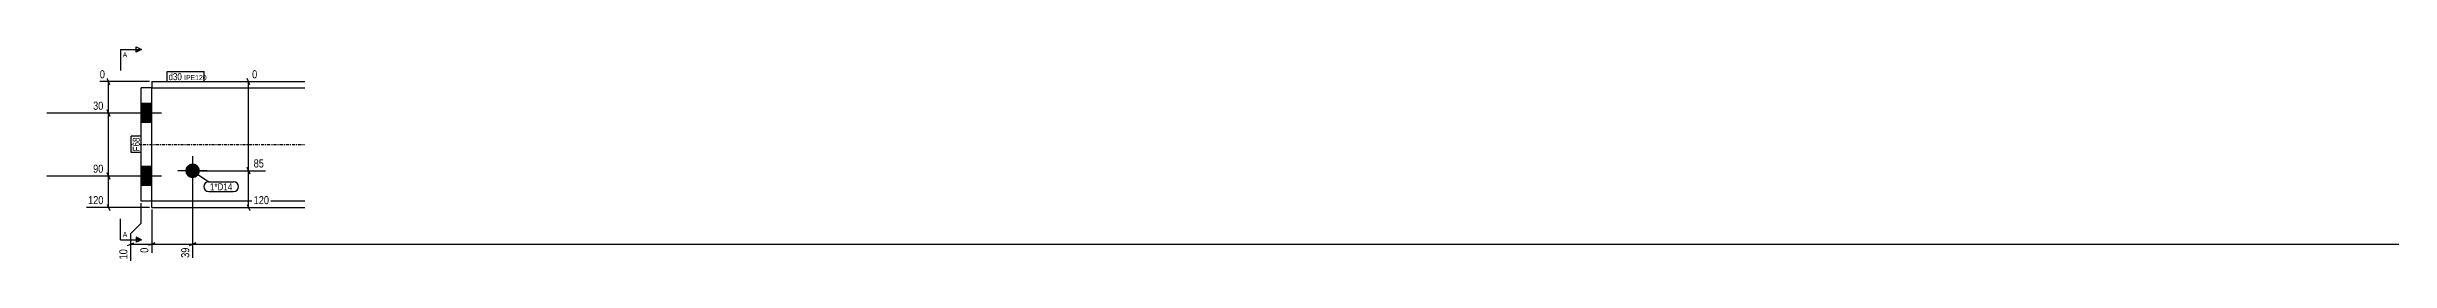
# Model space of a CAD drawing. Header units: millimetres. Extents: x -33 to 36484, y -31 to 896.
# Drawn here: x -33 to 2203, y 11 to 216 of the extents above; entities that cross this region are included whole.
import ezdxf

# ---------------------------------------------------------------- set-up
doc = ezdxf.new("R2010")
doc.units = ezdxf.units.MM
doc.linetypes.add('DXK_LINE_DOT2', pattern=[3.9198, 1.9599, -1.9599])
doc.linetypes.add('DXK_LINE_DOT3', pattern=[5.9187, 2.979, -0.9799, 0.9799, -0.9799])
for name, color, linetype in [('MÅLSÆTNING', 7, 'Continuous'), ('STÅL', 7, 'Continuous'), ('TEKST', 7, 'Continuous')]:
    doc.layers.add(name, color=color, linetype=linetype)
doc.styles.add('Arial', font='ARIAL.TTF', dxfattribs={"height": 0.2})
doc.styles.add('Arial Narrow', font='ARIALN.TTF', dxfattribs={"height": 0.2})

msp = doc.modelspace()

# ---------------------------------------------------------------- hatches: boundary and pattern name
at = {"layer": 'STÅL', "linetype": 'Continuous'}
for points in [[(57, 161.6), (57, 143.6), (67, 143.6), (67, 161.6)], [(57, 101.6), (57, 83.6), (67, 83.6), (67, 101.6)], [(113, 97.6, -1), (99, 97.6, -1)]]:
    msp.add_hatch(color=96, dxfattribs=at).paths.add_polyline_path(points)

# ---------------------------------------------------------------- linework, layer by layer
at = {"layer": 'MÅLSÆTNING', "color": 7, "linetype": 'Continuous'}
for p, q in [((65, 182.6), (17.5, 182.6)), ((26.9, 179.6), (24.5, 185.6)), ((25.7, 152.6), (25.7, 182.6)), ((130.1, 182.6), (167.7, 182.6)), ((160.6, 179.6), (158.2, 185.6)), ((65, 152.6), (9.7, 152.6)), ((65, 152.6), (9.7, 152.6)), ((24.5, 155.6), (26.9, 149.6)), ((26.9, 149.6), (24.5, 155.6)), ((25.7, 92.6), (25.7, 152.6)), ((65, 92.6), (9.7, 92.6)), ((65, 92.6), (9.7, 92.6)), ((24.5, 95.6), (26.9, 89.6)), ((26.9, 89.6), (24.5, 95.6)), ((25.7, 62.6), (25.7, 92.6)), ((106, 95.6), (106, 14.6)), ((108, 97.6), (175.5, 97.6)), ((160.6, 94.6), (158.2, 100.6)), ((159.4, 62.6), (159.4, 97.6)), ((65, 62.6), (4.8, 62.6)), ((24.5, 65.6), (26.9, 59.6)), ((47, 37.7), (57, 47.7)), ((57, 47.7), (57, 66.6)), ((67, 60.6), (67, 19.4)), ((130.1, 62.6), (180.4, 62.6)), ((158.2, 65.6), (160.6, 59.6)), ((44, 26.5), (50, 28.9)), ((47, 11.6), (47, 37.7)), ((47, 27.7), (67, 27.7)), ((70, 28.9), (64, 26.5)), ((103, 26.5), (109, 28.9))]:
    msp.add_line(p, q, dxfattribs=at)
at = {"layer": 'STÅL', "color": 2, "linetype": 'Continuous'}
for p, q in [((67, 182.6), (67, 176.3)), ((67, 182.6), (213, 182.6)), ((57, 68.6), (57, 176.6)), ((67, 176.6), (57, 176.6)), ((67, 68.6), (67, 176.6)), ((213, 176.3), (67, 176.3)), ((67, 68.6), (57, 68.6)), ((67, 62.6), (67, 68.9)), ((67, 68.9), (213, 68.9)), ((67, 62.6), (213, 62.6))]:
    msp.add_line(p, q, dxfattribs=at)
at = {"layer": 'STÅL', "color": 96, "linetype": 'Continuous'}
for p, q in [((67, 161.6), (57, 161.6)), ((76.2, 152.6), (-33, 152.6)), ((67, 143.6), (57, 143.6)), ((76.2, 92.6), (-33, 92.6)), ((67, 101.6), (57, 101.6)), ((120, 97.6), (92, 97.6)), ((106, 111.6), (106, 83.6)), ((67, 83.6), (57, 83.6))]:
    msp.add_line(p, q, dxfattribs=at)
at = {"layer": 'STÅL', "color": 7, "linetype": 'DXK_LINE_DOT2'}
msp.add_line((67, 68.9), (67, 176.3), dxfattribs=at)
at = {"layer": 'STÅL', "color": 7, "linetype": 'DXK_LINE_DOT3'}
msp.add_line((47, 122.6), (213, 122.6), dxfattribs=at)

# ---------------------------------------------------------------- wipeouts: each hides what was drawn before it
at = {"color": 0, "linetype": 'Continuous'}
msp.add_wipeout([(43.8, 205.7), (43.8, 210.7), (39.3, 210.7), (39.3, 205.7)], dxfattribs=at).dxf.layer = 'TEKST'

# ---------------------------------------------------------------- next in the draw order: hatches: boundary and pattern name
at = {"layer": 'TEKST', "linetype": 'Continuous'}
msp.add_hatch(color=30, dxfattribs=at).paths.add_polyline_path([(52.3, 210.7), (52.3, 213.2), (57.3, 213.2)])

# ---------------------------------------------------------------- next in the draw order: linework, layer by layer
at = {"layer": 'TEKST', "color": 7, "linetype": 'Continuous'}
for q in [(37.3, 193.2), (57.3, 213.2)]:
    msp.add_line((37.3, 213.2), q, dxfattribs=at)
at = {"layer": 'TEKST', "color": 30, "linetype": 'Continuous'}
for p, q in [((52.3, 210.7), (52.3, 215.7)), ((52.3, 215.7), (57.3, 213.2)), ((57.3, 213.2), (52.3, 210.7))]:
    msp.add_line(p, q, dxfattribs=at)

# ---------------------------------------------------------------- next in the draw order: texts
at = {"layer": 'TEKST', "color": 3, "linetype": 'Continuous', "style": 'Arial'}
msp.add_text('A', height=4.78, dxfattribs=at).set_placement((39.3, 205.7))

# ---------------------------------------------------------------- next in the draw order: wipeouts: each hides what was drawn before it
at = {"color": 0, "linetype": 'Continuous'}
for points in [[(23.9, 184.2), (23.9, 195.4), (15.9, 195.4), (15.9, 184.2)], [(22.5, 154.2), (22.5, 165.4), (9.5, 165.4), (9.5, 154.2)], [(22.5, 94.2), (22.5, 105.4), (9.5, 105.4), (9.5, 94.2)], [(175.6, 99.2), (175.6, 110.4), (162.7, 110.4), (162.7, 99.2)], [(22.5, 64.2), (22.5, 75.4), (4.7, 75.4), (4.7, 64.2)], [(180.5, 64.2), (180.5, 75.4), (162.7, 75.4), (162.7, 64.2)], [(65.4, 25.9), (54.2, 25.9), (54.2, 17.8), (65.4, 17.8)]]:
    msp.add_wipeout(points, dxfattribs=at).dxf.layer = 'MÅLSÆTNING'
at = {"color": 0}
for points in [[(95.8, 184), (95.8, 191), (83, 191), (83, 184)], [(55.6, 129.3), (48.6, 129.3), (48.6, 116.1), (55.6, 116.1)], [(143.9, 79), (143.9, 86), (122.6, 86), (122.6, 79)]]:
    msp.add_wipeout(points, dxfattribs=at).dxf.layer = 'TEKST'

# ---------------------------------------------------------------- next in the draw order: linework, layer by layer
at = {"layer": 'MÅLSÆTNING', "color": 7, "linetype": 'Continuous'}
for p, q in [((159.4, 97.6), (159.4, 182.6)), ((108, 97.6), (175.5, 97.6)), ((158.2, 100.6), (160.6, 94.6)), ((67, 60.6), (67, 19.4)), ((70, 28.9), (64, 26.5)), ((67, 27.7), (106, 27.7))]:
    msp.add_line(p, q, dxfattribs=at)

# ---------------------------------------------------------------- next in the draw order: texts
at = {"layer": 'MÅLSÆTNING', "color": 3, "linetype": 'Continuous', "style": 'Arial Narrow'}
for s, p in [('0', (17.5, 185.8)), ('30', (11.1, 155.8)), ('90', (11.1, 95.8)), ('85', (164.3, 100.8)), ('120', (6.3, 65.8)), ('120', (164.3, 65.8))]:
    msp.add_text(s, height=7.64, dxfattribs=at).set_placement(p)

# ---------------------------------------------------------------- next in the draw order: wipeouts: each hides what was drawn before it
at = {"color": 0, "linetype": 'Continuous'}
msp.add_wipeout([(45.4, 24.4), (34.2, 24.4), (34.2, 11.5), (45.4, 11.5)], dxfattribs=at).dxf.layer = 'MÅLSÆTNING'
at = {"color": 0}
for points in [[(95.8, 184), (95.8, 191), (83, 191), (83, 184)], [(55.6, 129.3), (48.6, 129.3), (48.6, 116.1), (55.6, 116.1)], [(143.9, 79), (143.9, 86), (122.6, 86), (122.6, 79)]]:
    msp.add_wipeout(points, dxfattribs=at).dxf.layer = 'TEKST'

# ---------------------------------------------------------------- next in the draw order: linework, layer by layer
at = {"layer": 'TEKST', "color": 7, "linetype": 'Continuous'}
for p, q in [((81.8, 182.8), (81.8, 192.2)), ((47.4, 114.9), (47.4, 130.5)), ((56.8, 130.5), (47.4, 130.5)), ((56.8, 114.9), (47.4, 114.9)), ((56.8, 114.9), (56.8, 130.5)), ((106, 97.6), (121.4, 87.2)), ((121.4, 87.2), (145.1, 87.2)), ((121.4, 77.8), (145.1, 77.8))]:
    msp.add_line(p, q, dxfattribs=at)
for centre, start, end in [((121.4, 82.5), 90, 270), ((145.1, 82.5), 270, 90)]:
    msp.add_arc(centre, 4.7, start, end, dxfattribs=at)

# ---------------------------------------------------------------- next in the draw order: texts
at = {"layer": 'MÅLSÆTNING', "color": 3, "linetype": 'Continuous', "style": 'Arial Narrow'}
for s, p in [('10', (43.8, 13.1)), ('0', (63.8, 19.4))]:
    msp.add_text(s, height=7.64, rotation=90.0002, dxfattribs=at).set_placement(p)
at = {"layer": 'TEKST', "color": 3, "style": 'Arial Narrow'}
msp.add_text('F68', height=6.68, rotation=90.0002, dxfattribs=at).set_placement((55.6, 116.1))
msp.add_text('1*D14', height=6.68, dxfattribs=at).set_placement((122.6, 79))

# ---------------------------------------------------------------- next in the draw order: wipeouts: each hides what was drawn before it
at = {"color": 0, "linetype": 'Continuous'}
for points, layer in [([(169.3, 184.2), (169.3, 195.4), (161.2, 195.4), (161.2, 184.2)], 'MÅLSÆTNING'), ([(104.4, 25.9), (93.2, 25.9), (93.2, 12.9), (104.4, 12.9)], 'MÅLSÆTNING'), ([(43.8, 34.4), (43.8, 39.4), (39.3, 39.4), (39.3, 34.4)], 'TEKST')]:
    msp.add_wipeout(points, dxfattribs=at).dxf.layer = layer
at = {"color": 0}
msp.add_wipeout([(115.8, 184), (115.8, 189), (97.9, 189), (97.9, 184)], dxfattribs=at).dxf.layer = 'TEKST'

# ---------------------------------------------------------------- next in the draw order: hatches: boundary and pattern name
at = {"layer": 'TEKST', "linetype": 'Continuous'}
msp.add_hatch(color=30, dxfattribs=at).paths.add_polyline_path([(52.3, 31.9), (52.3, 34.4), (57.3, 31.9)])

# ---------------------------------------------------------------- next in the draw order: linework, layer by layer
at = {"layer": 'MÅLSÆTNING', "color": 7, "linetype": 'Continuous'}
for p, q in [((106, 95.6), (106, 14.6)), ((109, 28.9), (103, 26.5)), ((106, 27.7), (2397, 27.7))]:
    msp.add_line(p, q, dxfattribs=at)
at = {"layer": 'TEKST', "color": 7, "linetype": 'Continuous'}
for q in [(37.3, 51.9), (57.3, 31.9)]:
    msp.add_line((37.3, 31.9), q, dxfattribs=at)
at = {"layer": 'TEKST', "color": 30, "linetype": 'Continuous'}
for p, q in [((57.3, 31.9), (52.3, 34.4)), ((52.3, 34.4), (52.3, 29.4)), ((57.3, 31.9), (52.3, 29.4))]:
    msp.add_line(p, q, dxfattribs=at)

# ---------------------------------------------------------------- next in the draw order: texts
at = {"layer": 'MÅLSÆTNING', "color": 3, "linetype": 'Continuous', "style": 'Arial Narrow'}
msp.add_text('0', height=7.64, dxfattribs=at).set_placement((162.8, 185.8))
msp.add_text('39', height=7.64, rotation=90.0002, dxfattribs=at).set_placement((102.8, 14.6))
at = {"layer": 'TEKST', "color": 3, "linetype": 'Continuous', "style": 'Arial'}
msp.add_text('A', height=4.78, dxfattribs=at).set_placement((39.3, 34.4))

# ---------------------------------------------------------------- next in the draw order: wipeouts: each hides what was drawn before it
at = {"color": 0}
msp.add_wipeout([(115.8, 184), (115.8, 189), (97.9, 189), (97.9, 184)], dxfattribs=at).dxf.layer = 'TEKST'

# ---------------------------------------------------------------- next in the draw order: linework, layer by layer
at = {"layer": 'TEKST', "color": 7, "linetype": 'Continuous'}
for p, q in [((81.8, 192.2), (117, 192.2)), ((81.8, 182.8), (117, 182.8)), ((117, 182.8), (117, 192.2))]:
    msp.add_line(p, q, dxfattribs=at)

# ---------------------------------------------------------------- next in the draw order: texts
at = {"layer": 'TEKST', "color": 3, "style": 'Arial Narrow'}
for s, height, p in [('d30', 6.68, (83, 184)), ('IPE120', 4.77, (97.9, 184))]:
    msp.add_text(s, height=height, dxfattribs=at).set_placement(p)

doc.saveas('drawing.dxf')
